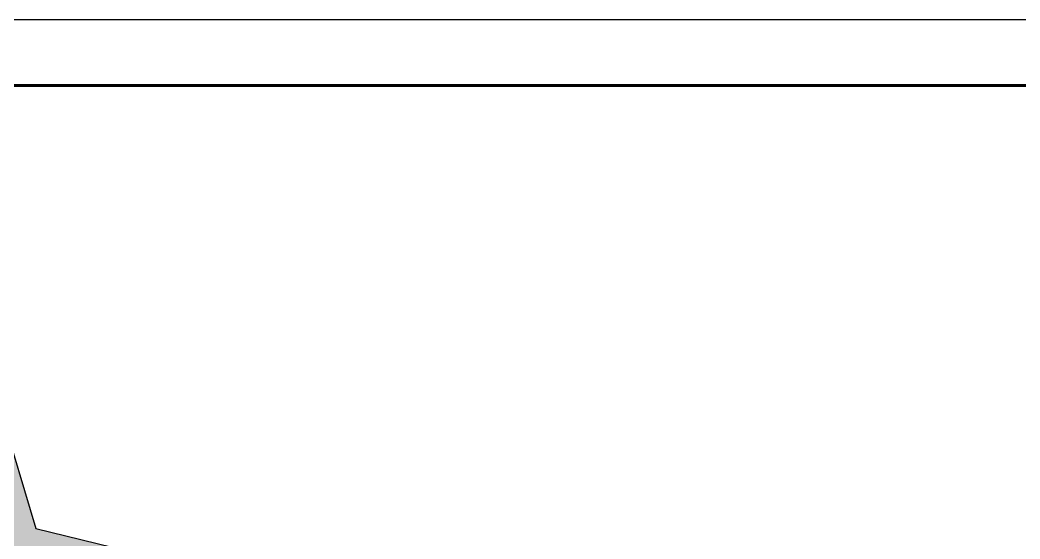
# Model space of a CAD drawing. Header units: millimetres. Extents: x 346472 to 732256, y -34068 to -15883.
# Drawn here: x 685888 to 695127, y -20681 to -15883 of the extents above; entities that cross this region are included whole.
import ezdxf

# ---------------------------------------------------------------- set-up
doc = ezdxf.new("R2010")
doc.units = ezdxf.units.MM
doc.header["$LTSCALE"] = 7
for name, color, linetype in [('1建筑平面', 7, 'Continuous'), ('WALL', 7, 'Continuous'), ('walls', 7, 'Continuous'), ('图框', 9, 'Continuous')]:
    doc.layers.add(name, color=color, linetype=linetype)

msp = doc.modelspace()

# ---------------------------------------------------------------- hatches: boundary and pattern name
at = {"layer": 'walls', "true_color": 0x939598}
h = msp.add_hatch(color=252, dxfattribs=at)
h.dxf.hatch_style = 1
h.paths.add_polyline_path([(685384.4867671288, -18414.77567868239), (685106.9470200024, -18516.89614513346), (685788.3455743538, -20785.95035421962), (686079.1546154587, -27780.17193334847), (686278.9188811645, -27771.60263805432), (685988.172983218, -20777.64332908298), (691115.5757491041, -22032.56633234017), (691115.5757491041, -21826.66327552677), (686035.7192961088, -20583.37715052765)])
h.paths.add_polyline_path([(691115.5757491041, -21826.66327552677), (691115.5757491041, -22032.56633234017), (698008.3930658245, -23719.57150883072), (697871.3640524533, -24279.44737859455), (697852.678565199, -24355.79308226788), (697949.8116522254, -24379.56624791137), (698046.944720417, -24403.33949051111), (698250.2052911712, -23572.85157803881)])
h.paths.add_polyline_path([(697803.2697752296, -25398.95362167151), (697840.1181981538, -25248.39727068498), (697645.852024101, -25200.85093939801), (697561.4572672315, -25545.67347529816), (699950.9312417168, -26130.49321677082), (699419.5687701371, -28301.73061766943), (699627.1052580585, -28301.73061766943), (700197.1076425104, -25990.04508624635)])
h.paths.add_polyline_path([(699627.1052580585, -28301.73061766943), (699419.5687701371, -28301.73061766943), (699379.0840121045, -28467.15822219196), (699574.2092026896, -28516.25436213275)])
h.paths.add_polyline_path([(699379.7471140674, -28467.32506762421), (699357.4806022091, -28555.43342802751), (699333.9348517327, -28651.64536771274), (699332.829096349, -28655.95520061195), (700736.3634845677, -29004.55281792561), (700786.8988152682, -28821.38348844065)])

# ---------------------------------------------------------------- linework, layer by layer
at = {"layer": '1建筑平面'}
msp.add_lwpolyline([(685384.4867671288, -18414.77567868239), (686035.7192961088, -20583.37715052765)], dxfattribs=at)
at = {"layer": 'WALL'}
msp.add_lwpolyline([(686035.7192961088, -20583.37715052765), (698250.2052911712, -23572.85157803881)], dxfattribs=at)
at = {"layer": '图框', "color": 251}
msp.add_lwpolyline([(680817.8661299682, -34068.18123549719), (706536.9861299682, -34068.18123549719), (706536.9861299682, -15882.94487186085), (680817.8661299682, -15882.94487186085)], close=True, dxfattribs=at)
at = {"layer": '图框', "color": 251, "const_width": 25.97890909088546}
msp.add_lwpolyline([(682116.8115813386, -16489.1194160532), (705930.8115857834, -16489.1194160532), (705930.8115857834, -33462.00669131242), (682116.8115813386, -33462.00669131242)], close=True, dxfattribs=at)

doc.saveas('drawing.dxf')
